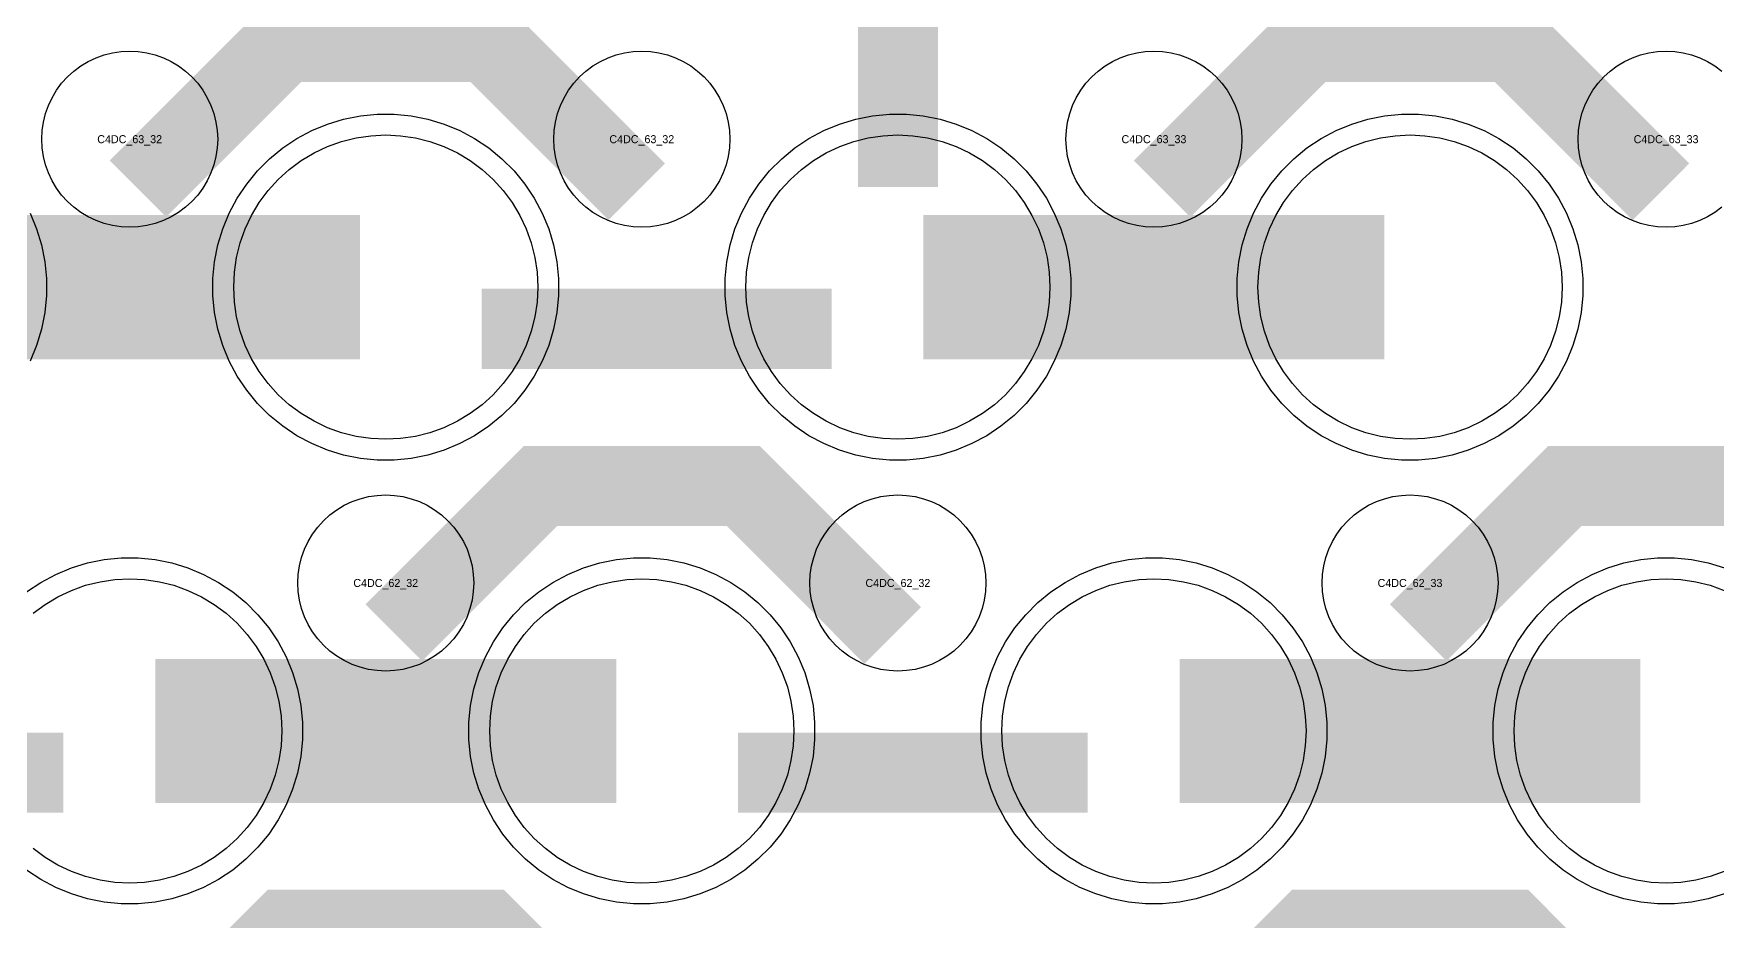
# Model space of a CAD drawing. Extents: x -11880 to 11880, y -14992 to 14992.
# Drawn here: x -1790 to -1264, y -6308 to -6031 of the extents above; entities that cross this region are included whole.
import ezdxf
from ezdxf.enums import TextEntityAlignment as Align

# ---------------------------------------------------------------- set-up
doc = ezdxf.new("R2010")
doc.units = 0
doc.header["$MEASUREMENT"] = 0
for name, color, linetype in [('GDS_775_DT_237', 138, 'CONTINUOUS'), ('RDL1_FS', 34, 'CONTINUOUS'), ('RDL_BS', 160, 'CONTINUOUS')]:
    doc.layers.add(name, color=color, linetype=linetype)

msp = doc.modelspace()

# ---------------------------------------------------------------- linework, layer by layer
at = {"layer": 'RDL1_FS', "color": 240, "true_color": 0xed1f24}
for points in [[(-1680, -6157.539), (-1684.657, -6157.31), (-1689.268, -6156.626), (-1693.791, -6155.494), (-1698.181, -6153.922), (-1702.395, -6151.93), (-1706.395, -6149.532), (-1710.14, -6146.754), (-1713.594, -6143.624), (-1716.724, -6140.17), (-1719.502, -6136.425), (-1721.9, -6132.425), (-1723.892, -6128.211), (-1725.464, -6123.821), (-1726.596, -6119.298), (-1727.28, -6114.687), (-1727.509, -6110.03), (-1727.28, -6105.373), (-1726.596, -6100.762), (-1725.464, -6096.239), (-1723.892, -6091.849), (-1721.9, -6087.635), (-1719.502, -6083.635), (-1716.724, -6079.89), (-1713.594, -6076.436), (-1710.14, -6073.306), (-1706.395, -6070.528), (-1702.395, -6068.13), (-1698.181, -6066.138), (-1693.791, -6064.566), (-1689.268, -6063.434), (-1684.657, -6062.75), (-1680, -6062.521), (-1675.343, -6062.75), (-1670.732, -6063.434), (-1666.209, -6064.566), (-1661.819, -6066.138), (-1657.605, -6068.13), (-1653.605, -6070.528), (-1649.86, -6073.306), (-1646.406, -6076.436), (-1643.276, -6079.89), (-1640.498, -6083.635), (-1638.1, -6087.635), (-1636.108, -6091.849), (-1634.536, -6096.239), (-1633.404, -6100.762), (-1632.72, -6105.373), (-1632.491, -6110.03), (-1632.72, -6114.687), (-1633.404, -6119.298), (-1634.536, -6123.821), (-1636.108, -6128.211), (-1638.1, -6132.425), (-1640.498, -6136.425), (-1643.276, -6140.17), (-1646.406, -6143.624), (-1649.86, -6146.754), (-1653.605, -6149.532), (-1657.605, -6151.93), (-1661.819, -6153.922), (-1666.209, -6155.494), (-1670.732, -6156.626), (-1675.343, -6157.31)], [(-1520, -6157.539), (-1524.657, -6157.31), (-1529.268, -6156.626), (-1533.791, -6155.494), (-1538.181, -6153.922), (-1542.395, -6151.93), (-1546.395, -6149.532), (-1550.14, -6146.754), (-1553.594, -6143.624), (-1556.724, -6140.17), (-1559.502, -6136.425), (-1561.9, -6132.425), (-1563.892, -6128.211), (-1565.464, -6123.821), (-1566.596, -6119.298), (-1567.28, -6114.687), (-1567.509, -6110.03), (-1567.28, -6105.373), (-1566.596, -6100.762), (-1565.464, -6096.239), (-1563.892, -6091.849), (-1561.9, -6087.635), (-1559.502, -6083.635), (-1556.724, -6079.89), (-1553.594, -6076.436), (-1550.14, -6073.306), (-1546.395, -6070.528), (-1542.395, -6068.13), (-1538.181, -6066.138), (-1533.791, -6064.566), (-1529.268, -6063.434), (-1524.657, -6062.75), (-1520, -6062.521), (-1515.343, -6062.75), (-1510.732, -6063.434), (-1506.209, -6064.566), (-1501.819, -6066.138), (-1497.605, -6068.13), (-1493.605, -6070.528), (-1489.86, -6073.306), (-1486.406, -6076.436), (-1483.276, -6079.89), (-1480.498, -6083.635), (-1478.1, -6087.635), (-1476.108, -6091.849), (-1474.536, -6096.239), (-1473.404, -6100.762), (-1472.72, -6105.373), (-1472.491, -6110.03), (-1472.72, -6114.687), (-1473.404, -6119.298), (-1474.536, -6123.821), (-1476.108, -6128.211), (-1478.1, -6132.425), (-1480.498, -6136.425), (-1483.276, -6140.17), (-1486.406, -6143.624), (-1489.86, -6146.754), (-1493.605, -6149.532), (-1497.605, -6151.93), (-1501.819, -6153.922), (-1506.209, -6155.494), (-1510.732, -6156.626), (-1515.343, -6157.31)], [(-1360, -6157.539), (-1364.657, -6157.31), (-1369.268, -6156.626), (-1373.791, -6155.494), (-1378.181, -6153.922), (-1382.395, -6151.93), (-1386.395, -6149.532), (-1390.14, -6146.754), (-1393.594, -6143.624), (-1396.724, -6140.17), (-1399.502, -6136.425), (-1401.9, -6132.425), (-1403.892, -6128.211), (-1405.464, -6123.821), (-1406.596, -6119.298), (-1407.28, -6114.687), (-1407.509, -6110.03), (-1407.28, -6105.373), (-1406.596, -6100.762), (-1405.464, -6096.239), (-1403.892, -6091.849), (-1401.9, -6087.635), (-1399.502, -6083.635), (-1396.724, -6079.89), (-1393.594, -6076.436), (-1390.14, -6073.306), (-1386.395, -6070.528), (-1382.395, -6068.13), (-1378.181, -6066.138), (-1373.791, -6064.566), (-1369.268, -6063.434), (-1364.657, -6062.75), (-1360, -6062.521), (-1355.343, -6062.75), (-1350.732, -6063.434), (-1346.209, -6064.566), (-1341.819, -6066.138), (-1337.605, -6068.13), (-1333.605, -6070.528), (-1329.86, -6073.306), (-1326.406, -6076.436), (-1323.276, -6079.89), (-1320.498, -6083.635), (-1318.1, -6087.635), (-1316.108, -6091.849), (-1314.536, -6096.239), (-1313.404, -6100.762), (-1312.72, -6105.373), (-1312.491, -6110.03), (-1312.72, -6114.687), (-1313.404, -6119.298), (-1314.536, -6123.821), (-1316.108, -6128.211), (-1318.1, -6132.425), (-1320.498, -6136.425), (-1323.276, -6140.17), (-1326.406, -6143.624), (-1329.86, -6146.754), (-1333.605, -6149.532), (-1337.605, -6151.93), (-1341.819, -6153.922), (-1346.209, -6155.494), (-1350.732, -6156.626), (-1355.343, -6157.31)]]:
    msp.add_lwpolyline(points, close=True, dxfattribs=at)
for points in [[(-1831.998, -6110.03, 45, 45, 0), (-1759.998, -6110.03, 45, 45, 0)], [(-1759.998, -6110.03, 45, 45, 0), (-1687.998, -6110.03, 45, 45, 0)], [(-1511.998, -6110.03, 45, 45, 0), (-1439.998, -6110.03, 45, 45, 0)], [(-1439.998, -6110.03, 45, 45, 0), (-1367.998, -6110.03, 45, 45, 0)]]:
    msp.add_lwpolyline(points, format="xyseb", dxfattribs=at)
at = {"layer": 'RDL1_FS'}
for points in [[(-1790.14, -6211.866), (-1786.395, -6209.088), (-1782.395, -6206.69), (-1778.181, -6204.698), (-1773.791, -6203.126), (-1769.268, -6201.994), (-1764.657, -6201.31), (-1760, -6201.081), (-1755.343, -6201.31), (-1750.732, -6201.994), (-1746.209, -6203.126), (-1741.819, -6204.698), (-1737.605, -6206.69), (-1733.605, -6209.088), (-1729.86, -6211.866), (-1726.406, -6214.996), (-1723.276, -6218.45), (-1720.498, -6222.195), (-1718.1, -6226.195), (-1716.108, -6230.409), (-1714.536, -6234.799), (-1713.404, -6239.322), (-1712.72, -6243.933), (-1712.491, -6248.59), (-1712.72, -6253.247), (-1713.404, -6257.858), (-1714.536, -6262.381), (-1716.108, -6266.771), (-1718.1, -6270.985), (-1720.498, -6274.985), (-1723.276, -6278.73), (-1726.406, -6282.184), (-1729.86, -6285.314), (-1733.605, -6288.092), (-1737.605, -6290.49), (-1741.819, -6292.482), (-1746.209, -6294.054), (-1750.732, -6295.186), (-1755.343, -6295.87), (-1760, -6296.099), (-1764.657, -6295.87), (-1769.268, -6295.186), (-1773.791, -6294.054), (-1778.181, -6292.482), (-1782.395, -6290.49), (-1786.395, -6288.092), (-1790.14, -6285.314)], [(-1261.819, -6292.482), (-1266.209, -6294.054), (-1270.732, -6295.186), (-1275.343, -6295.87), (-1280, -6296.099), (-1284.657, -6295.87), (-1289.268, -6295.186), (-1293.791, -6294.054), (-1298.181, -6292.482), (-1302.395, -6290.49), (-1306.395, -6288.092), (-1310.14, -6285.314), (-1313.594, -6282.184), (-1316.724, -6278.73), (-1319.502, -6274.985), (-1321.9, -6270.985), (-1323.892, -6266.771), (-1325.464, -6262.381), (-1326.596, -6257.858), (-1327.28, -6253.247), (-1327.509, -6248.59), (-1327.28, -6243.933), (-1326.596, -6239.322), (-1325.464, -6234.799), (-1323.892, -6230.409), (-1321.9, -6226.195), (-1319.502, -6222.195), (-1316.724, -6218.45), (-1313.594, -6214.996), (-1310.14, -6211.866), (-1306.395, -6209.088), (-1302.395, -6206.69), (-1298.181, -6204.698), (-1293.791, -6203.126), (-1289.268, -6201.994), (-1284.657, -6201.31), (-1280, -6201.081), (-1275.343, -6201.31), (-1270.732, -6201.994), (-1266.209, -6203.126), (-1261.819, -6204.698)]]:
    msp.add_lwpolyline(points, dxfattribs=at)
for points in [[(-1600, -6296.099), (-1604.657, -6295.87), (-1609.268, -6295.186), (-1613.791, -6294.054), (-1618.181, -6292.482), (-1622.395, -6290.49), (-1626.395, -6288.092), (-1630.14, -6285.314), (-1633.594, -6282.184), (-1636.724, -6278.73), (-1639.502, -6274.985), (-1641.9, -6270.985), (-1643.892, -6266.771), (-1645.464, -6262.381), (-1646.596, -6257.858), (-1647.28, -6253.247), (-1647.509, -6248.59), (-1647.28, -6243.933), (-1646.596, -6239.322), (-1645.464, -6234.799), (-1643.892, -6230.409), (-1641.9, -6226.195), (-1639.502, -6222.195), (-1636.724, -6218.45), (-1633.594, -6214.996), (-1630.14, -6211.866), (-1626.395, -6209.088), (-1622.395, -6206.69), (-1618.181, -6204.698), (-1613.791, -6203.126), (-1609.268, -6201.994), (-1604.657, -6201.31), (-1600, -6201.081), (-1595.343, -6201.31), (-1590.732, -6201.994), (-1586.209, -6203.126), (-1581.819, -6204.698), (-1577.605, -6206.69), (-1573.605, -6209.088), (-1569.86, -6211.866), (-1566.406, -6214.996), (-1563.276, -6218.45), (-1560.498, -6222.195), (-1558.1, -6226.195), (-1556.108, -6230.409), (-1554.536, -6234.799), (-1553.404, -6239.322), (-1552.72, -6243.933), (-1552.491, -6248.59), (-1552.72, -6253.247), (-1553.404, -6257.858), (-1554.536, -6262.381), (-1556.108, -6266.771), (-1558.1, -6270.985), (-1560.498, -6274.985), (-1563.276, -6278.73), (-1566.406, -6282.184), (-1569.86, -6285.314), (-1573.605, -6288.092), (-1577.605, -6290.49), (-1581.819, -6292.482), (-1586.209, -6294.054), (-1590.732, -6295.186), (-1595.343, -6295.87)], [(-1440, -6296.099), (-1444.657, -6295.87), (-1449.268, -6295.186), (-1453.791, -6294.054), (-1458.181, -6292.482), (-1462.395, -6290.49), (-1466.395, -6288.092), (-1470.14, -6285.314), (-1473.594, -6282.184), (-1476.724, -6278.73), (-1479.502, -6274.985), (-1481.9, -6270.985), (-1483.892, -6266.771), (-1485.464, -6262.381), (-1486.596, -6257.858), (-1487.28, -6253.247), (-1487.509, -6248.59), (-1487.28, -6243.933), (-1486.596, -6239.322), (-1485.464, -6234.799), (-1483.892, -6230.409), (-1481.9, -6226.195), (-1479.502, -6222.195), (-1476.724, -6218.45), (-1473.594, -6214.996), (-1470.14, -6211.866), (-1466.395, -6209.088), (-1462.395, -6206.69), (-1458.181, -6204.698), (-1453.791, -6203.126), (-1449.268, -6201.994), (-1444.657, -6201.31), (-1440, -6201.081), (-1435.343, -6201.31), (-1430.732, -6201.994), (-1426.209, -6203.126), (-1421.819, -6204.698), (-1417.605, -6206.69), (-1413.605, -6209.088), (-1409.86, -6211.866), (-1406.406, -6214.996), (-1403.276, -6218.45), (-1400.498, -6222.195), (-1398.1, -6226.195), (-1396.108, -6230.409), (-1394.536, -6234.799), (-1393.404, -6239.322), (-1392.72, -6243.933), (-1392.491, -6248.59), (-1392.72, -6253.247), (-1393.404, -6257.858), (-1394.536, -6262.381), (-1396.108, -6266.771), (-1398.1, -6270.985), (-1400.498, -6274.985), (-1403.276, -6278.73), (-1406.406, -6282.184), (-1409.86, -6285.314), (-1413.605, -6288.092), (-1417.605, -6290.49), (-1421.819, -6292.482), (-1426.209, -6294.054), (-1430.732, -6295.186), (-1435.343, -6295.87)]]:
    msp.add_lwpolyline(points, close=True, dxfattribs=at)
for points in [[(-1751.998, -6248.59, 45, 45, 0), (-1679.998, -6248.59, 45, 45, 0)], [(-1679.998, -6248.59, 45, 45, 0), (-1607.998, -6248.59, 45, 45, 0)], [(-1431.998, -6248.59, 45, 45, 0), (-1359.998, -6248.59, 45, 45, 0)], [(-1359.998, -6248.59, 45, 45, 0), (-1287.998, -6248.59, 45, 45, 0)]]:
    msp.add_lwpolyline(points, format="xyseb", dxfattribs=at)
at = {"layer": 'RDL_BS', "color": 240, "true_color": 0xed1f24}
for points in [[(-1520, -6078.75, 25, 25, 0), (-1520, -5971.973, 25, 25, 0)], [(-1649.984, -6123.043, 25, 25, 0), (-1540.719, -6123.043, 25, 25, 0)]]:
    msp.add_lwpolyline(points, format="xyseb", dxfattribs=at)
at = {"layer": 'RDL_BS'}
for points in [[(-1520, -6002.442, 25, 25, 0), (-1520, -6048.062, 25, 25, 0)], [(-1757.438, -6079.344, 25, 25, 0), (-1711.623, -6033.529, 25, 25, 0), (-1678.07, -6033.529, 25, 25, 0)], [(-1601.599, -6080.243, 25, 25, 0), (-1648.313, -6033.529, 25, 25, 0), (-1678.071, -6033.529, 25, 25, 0)], [(-1437.438, -6079.344, 25, 25, 0), (-1391.623, -6033.529, 25, 25, 0), (-1358.07, -6033.529, 25, 25, 0)], [(-1281.599, -6080.243, 25, 25, 0), (-1328.313, -6033.529, 25, 25, 0), (-1358.071, -6033.529, 25, 25, 0)], [(-1677.438, -6217.904, 25, 25, 0), (-1631.623, -6172.089, 25, 25, 0), (-1598.07, -6172.089, 25, 25, 0)], [(-1521.599, -6218.803, 25, 25, 0), (-1568.313, -6172.089, 25, 25, 0), (-1598.071, -6172.089, 25, 25, 0)], [(-1357.438, -6217.904, 25, 25, 0), (-1311.623, -6172.089, 25, 25, 0), (-1278.07, -6172.089, 25, 25, 0)], [(-1201.599, -6218.803, 25, 25, 0), (-1248.313, -6172.089, 25, 25, 0), (-1278.071, -6172.089, 25, 25, 0)], [(-1889.984, -6261.603, 25, 25, 0), (-1780.719, -6261.603, 25, 25, 0)], [(-1569.984, -6261.603, 25, 25, 0), (-1460.719, -6261.603, 25, 25, 0)], [(-1757.438, -6356.469, 25, 25, 0), (-1711.623, -6310.654, 25, 25, 0), (-1678.07, -6310.654, 25, 25, 0)], [(-1601.599, -6357.368, 25, 25, 0), (-1648.313, -6310.654, 25, 25, 0), (-1678.071, -6310.654, 25, 25, 0)], [(-1437.438, -6356.469, 25, 25, 0), (-1391.623, -6310.654, 25, 25, 0), (-1358.07, -6310.654, 25, 25, 0)], [(-1281.599, -6357.368, 25, 25, 0), (-1328.313, -6310.654, 25, 25, 0), (-1358.071, -6310.654, 25, 25, 0)]]:
    msp.add_lwpolyline(points, format="xyseb", dxfattribs=at)
for points in [[(-1760, -6091.336), (-1762.693, -6091.204), (-1765.365, -6090.808), (-1767.984, -6090.151), (-1770.519, -6089.244), (-1772.956, -6088.092), (-1775.28, -6086.699), (-1777.443, -6085.096), (-1779.442, -6083.284), (-1781.254, -6081.285), (-1782.857, -6079.122), (-1784.25, -6076.798), (-1785.402, -6074.361), (-1786.309, -6071.826), (-1786.966, -6069.207), (-1787.362, -6066.535), (-1787.494, -6063.842), (-1787.362, -6061.149), (-1786.966, -6058.477), (-1786.309, -6055.858), (-1785.402, -6053.323), (-1784.25, -6050.886), (-1782.857, -6048.562), (-1781.254, -6046.399), (-1779.442, -6044.4), (-1777.443, -6042.588), (-1775.28, -6040.985), (-1772.956, -6039.592), (-1770.519, -6038.44), (-1767.984, -6037.533), (-1765.365, -6036.876), (-1762.693, -6036.48), (-1760, -6036.348), (-1757.307, -6036.48), (-1754.635, -6036.876), (-1752.016, -6037.533), (-1749.481, -6038.44), (-1747.044, -6039.592), (-1744.72, -6040.985), (-1742.557, -6042.588), (-1740.558, -6044.4), (-1738.746, -6046.399), (-1737.143, -6048.562), (-1735.75, -6050.886), (-1734.598, -6053.323), (-1733.691, -6055.858), (-1733.034, -6058.477), (-1732.638, -6061.149), (-1732.506, -6063.842), (-1732.638, -6066.535), (-1733.034, -6069.207), (-1733.691, -6071.826), (-1734.598, -6074.361), (-1735.75, -6076.798), (-1737.143, -6079.122), (-1738.746, -6081.285), (-1740.558, -6083.284), (-1742.557, -6085.096), (-1744.72, -6086.699), (-1747.044, -6088.092), (-1749.481, -6089.244), (-1752.016, -6090.151), (-1754.635, -6090.808), (-1757.307, -6091.204)], [(-1600, -6091.336), (-1602.693, -6091.204), (-1605.365, -6090.808), (-1607.984, -6090.151), (-1610.519, -6089.244), (-1612.956, -6088.092), (-1615.28, -6086.699), (-1617.443, -6085.096), (-1619.442, -6083.284), (-1621.254, -6081.285), (-1622.857, -6079.122), (-1624.25, -6076.798), (-1625.402, -6074.361), (-1626.309, -6071.826), (-1626.966, -6069.207), (-1627.362, -6066.535), (-1627.494, -6063.842), (-1627.362, -6061.149), (-1626.966, -6058.477), (-1626.309, -6055.858), (-1625.402, -6053.323), (-1624.25, -6050.886), (-1622.857, -6048.562), (-1621.254, -6046.399), (-1619.442, -6044.4), (-1617.443, -6042.588), (-1615.28, -6040.985), (-1612.956, -6039.592), (-1610.519, -6038.44), (-1607.984, -6037.533), (-1605.365, -6036.876), (-1602.693, -6036.48), (-1600, -6036.348), (-1597.307, -6036.48), (-1594.635, -6036.876), (-1592.016, -6037.533), (-1589.481, -6038.44), (-1587.044, -6039.592), (-1584.72, -6040.985), (-1582.557, -6042.588), (-1580.558, -6044.4), (-1578.746, -6046.399), (-1577.143, -6048.562), (-1575.75, -6050.886), (-1574.598, -6053.323), (-1573.691, -6055.858), (-1573.034, -6058.477), (-1572.638, -6061.149), (-1572.506, -6063.842), (-1572.638, -6066.535), (-1573.034, -6069.207), (-1573.691, -6071.826), (-1574.598, -6074.361), (-1575.75, -6076.798), (-1577.143, -6079.122), (-1578.746, -6081.285), (-1580.558, -6083.284), (-1582.557, -6085.096), (-1584.72, -6086.699), (-1587.044, -6088.092), (-1589.481, -6089.244), (-1592.016, -6090.151), (-1594.635, -6090.808), (-1597.307, -6091.204)], [(-1440, -6091.336), (-1442.693, -6091.204), (-1445.365, -6090.808), (-1447.984, -6090.151), (-1450.519, -6089.244), (-1452.956, -6088.092), (-1455.28, -6086.699), (-1457.443, -6085.096), (-1459.442, -6083.284), (-1461.254, -6081.285), (-1462.857, -6079.122), (-1464.25, -6076.798), (-1465.402, -6074.361), (-1466.309, -6071.826), (-1466.966, -6069.207), (-1467.362, -6066.535), (-1467.494, -6063.842), (-1467.362, -6061.149), (-1466.966, -6058.477), (-1466.309, -6055.858), (-1465.402, -6053.323), (-1464.25, -6050.886), (-1462.857, -6048.562), (-1461.254, -6046.399), (-1459.442, -6044.4), (-1457.443, -6042.588), (-1455.28, -6040.985), (-1452.956, -6039.592), (-1450.519, -6038.44), (-1447.984, -6037.533), (-1445.365, -6036.876), (-1442.693, -6036.48), (-1440, -6036.348), (-1437.307, -6036.48), (-1434.635, -6036.876), (-1432.016, -6037.533), (-1429.481, -6038.44), (-1427.044, -6039.592), (-1424.72, -6040.985), (-1422.557, -6042.588), (-1420.558, -6044.4), (-1418.746, -6046.399), (-1417.143, -6048.562), (-1415.75, -6050.886), (-1414.598, -6053.323), (-1413.691, -6055.858), (-1413.034, -6058.477), (-1412.638, -6061.149), (-1412.506, -6063.842), (-1412.638, -6066.535), (-1413.034, -6069.207), (-1413.691, -6071.826), (-1414.598, -6074.361), (-1415.75, -6076.798), (-1417.143, -6079.122), (-1418.746, -6081.285), (-1420.558, -6083.284), (-1422.557, -6085.096), (-1424.72, -6086.699), (-1427.044, -6088.092), (-1429.481, -6089.244), (-1432.016, -6090.151), (-1434.635, -6090.808), (-1437.307, -6091.204)], [(-1680, -6229.896), (-1682.693, -6229.764), (-1685.365, -6229.368), (-1687.984, -6228.711), (-1690.519, -6227.804), (-1692.956, -6226.652), (-1695.28, -6225.259), (-1697.443, -6223.656), (-1699.442, -6221.844), (-1701.254, -6219.845), (-1702.857, -6217.682), (-1704.25, -6215.358), (-1705.402, -6212.921), (-1706.309, -6210.386), (-1706.966, -6207.767), (-1707.362, -6205.095), (-1707.494, -6202.402), (-1707.362, -6199.709), (-1706.966, -6197.037), (-1706.309, -6194.418), (-1705.402, -6191.883), (-1704.25, -6189.446), (-1702.857, -6187.122), (-1701.254, -6184.959), (-1699.442, -6182.96), (-1697.443, -6181.148), (-1695.28, -6179.545), (-1692.956, -6178.152), (-1690.519, -6177), (-1687.984, -6176.093), (-1685.365, -6175.436), (-1682.693, -6175.04), (-1680, -6174.908), (-1677.307, -6175.04), (-1674.635, -6175.436), (-1672.016, -6176.093), (-1669.481, -6177), (-1667.044, -6178.152), (-1664.72, -6179.545), (-1662.557, -6181.148), (-1660.558, -6182.96), (-1658.746, -6184.959), (-1657.143, -6187.122), (-1655.75, -6189.446), (-1654.598, -6191.883), (-1653.691, -6194.418), (-1653.034, -6197.037), (-1652.638, -6199.709), (-1652.506, -6202.402), (-1652.638, -6205.095), (-1653.034, -6207.767), (-1653.691, -6210.386), (-1654.598, -6212.921), (-1655.75, -6215.358), (-1657.143, -6217.682), (-1658.746, -6219.845), (-1660.558, -6221.844), (-1662.557, -6223.656), (-1664.72, -6225.259), (-1667.044, -6226.652), (-1669.481, -6227.804), (-1672.016, -6228.711), (-1674.635, -6229.368), (-1677.307, -6229.764)], [(-1520, -6229.896), (-1522.693, -6229.764), (-1525.365, -6229.368), (-1527.984, -6228.711), (-1530.519, -6227.804), (-1532.956, -6226.652), (-1535.28, -6225.259), (-1537.443, -6223.656), (-1539.442, -6221.844), (-1541.254, -6219.845), (-1542.857, -6217.682), (-1544.25, -6215.358), (-1545.402, -6212.921), (-1546.309, -6210.386), (-1546.966, -6207.767), (-1547.362, -6205.095), (-1547.494, -6202.402), (-1547.362, -6199.709), (-1546.966, -6197.037), (-1546.309, -6194.418), (-1545.402, -6191.883), (-1544.25, -6189.446), (-1542.857, -6187.122), (-1541.254, -6184.959), (-1539.442, -6182.96), (-1537.443, -6181.148), (-1535.28, -6179.545), (-1532.956, -6178.152), (-1530.519, -6177), (-1527.984, -6176.093), (-1525.365, -6175.436), (-1522.693, -6175.04), (-1520, -6174.908), (-1517.307, -6175.04), (-1514.635, -6175.436), (-1512.016, -6176.093), (-1509.481, -6177), (-1507.044, -6178.152), (-1504.72, -6179.545), (-1502.557, -6181.148), (-1500.558, -6182.96), (-1498.746, -6184.959), (-1497.143, -6187.122), (-1495.75, -6189.446), (-1494.598, -6191.883), (-1493.691, -6194.418), (-1493.034, -6197.037), (-1492.638, -6199.709), (-1492.506, -6202.402), (-1492.638, -6205.095), (-1493.034, -6207.767), (-1493.691, -6210.386), (-1494.598, -6212.921), (-1495.75, -6215.358), (-1497.143, -6217.682), (-1498.746, -6219.845), (-1500.558, -6221.844), (-1502.557, -6223.656), (-1504.72, -6225.259), (-1507.044, -6226.652), (-1509.481, -6227.804), (-1512.016, -6228.711), (-1514.635, -6229.368), (-1517.307, -6229.764)], [(-1360, -6229.896), (-1362.693, -6229.764), (-1365.365, -6229.368), (-1367.984, -6228.711), (-1370.519, -6227.804), (-1372.956, -6226.652), (-1375.28, -6225.259), (-1377.443, -6223.656), (-1379.442, -6221.844), (-1381.254, -6219.845), (-1382.857, -6217.682), (-1384.25, -6215.358), (-1385.402, -6212.921), (-1386.309, -6210.386), (-1386.966, -6207.767), (-1387.362, -6205.095), (-1387.494, -6202.402), (-1387.362, -6199.709), (-1386.966, -6197.037), (-1386.309, -6194.418), (-1385.402, -6191.883), (-1384.25, -6189.446), (-1382.857, -6187.122), (-1381.254, -6184.959), (-1379.442, -6182.96), (-1377.443, -6181.148), (-1375.28, -6179.545), (-1372.956, -6178.152), (-1370.519, -6177), (-1367.984, -6176.093), (-1365.365, -6175.436), (-1362.693, -6175.04), (-1360, -6174.908), (-1357.307, -6175.04), (-1354.635, -6175.436), (-1352.016, -6176.093), (-1349.481, -6177), (-1347.044, -6178.152), (-1344.72, -6179.545), (-1342.557, -6181.148), (-1340.558, -6182.96), (-1338.746, -6184.959), (-1337.143, -6187.122), (-1335.75, -6189.446), (-1334.598, -6191.883), (-1333.691, -6194.418), (-1333.034, -6197.037), (-1332.638, -6199.709), (-1332.506, -6202.402), (-1332.638, -6205.095), (-1333.034, -6207.767), (-1333.691, -6210.386), (-1334.598, -6212.921), (-1335.75, -6215.358), (-1337.143, -6217.682), (-1338.746, -6219.845), (-1340.558, -6221.844), (-1342.557, -6223.656), (-1344.72, -6225.259), (-1347.044, -6226.652), (-1349.481, -6227.804), (-1352.016, -6228.711), (-1354.635, -6229.368), (-1357.307, -6229.764)], [(-1602.644, -6302.59), (-1607.938, -6302.073), (-1613.165, -6301.027), (-1618.205, -6299.496), (-1623.115, -6297.465), (-1627.777, -6294.973), (-1632.191, -6292.026), (-1636.292, -6288.664), (-1640.074, -6284.882), (-1643.436, -6280.781), (-1646.383, -6276.367), (-1648.875, -6271.705), (-1650.906, -6266.795), (-1652.437, -6261.755), (-1653.483, -6256.528), (-1654, -6251.234), (-1654, -6245.946), (-1653.483, -6240.652), (-1652.437, -6235.425), (-1650.906, -6230.385), (-1648.875, -6225.475), (-1646.383, -6220.813), (-1643.436, -6216.399), (-1640.074, -6212.298), (-1636.292, -6208.516), (-1632.191, -6205.154), (-1627.777, -6202.207), (-1623.115, -6199.715), (-1618.205, -6197.684), (-1613.165, -6196.153), (-1607.938, -6195.107), (-1602.644, -6194.59), (-1597.356, -6194.59), (-1592.062, -6195.107), (-1586.835, -6196.153), (-1581.795, -6197.684), (-1576.885, -6199.715), (-1572.223, -6202.207), (-1567.809, -6205.154), (-1563.708, -6208.516), (-1559.926, -6212.298), (-1556.564, -6216.399), (-1553.617, -6220.813), (-1551.125, -6225.475), (-1549.094, -6230.385), (-1547.563, -6235.425), (-1546.517, -6240.652), (-1546, -6245.946), (-1546, -6251.234), (-1546.517, -6256.528), (-1547.563, -6261.755), (-1549.094, -6266.795), (-1551.125, -6271.705), (-1553.617, -6276.367), (-1556.564, -6280.781), (-1559.926, -6284.882), (-1563.708, -6288.664), (-1567.809, -6292.026), (-1572.223, -6294.973), (-1576.885, -6297.465), (-1581.795, -6299.496), (-1586.835, -6301.027), (-1592.062, -6302.073), (-1597.356, -6302.59)], [(-1442.644, -6302.59), (-1447.938, -6302.073), (-1453.165, -6301.027), (-1458.205, -6299.496), (-1463.115, -6297.465), (-1467.777, -6294.973), (-1472.191, -6292.026), (-1476.292, -6288.664), (-1480.074, -6284.882), (-1483.436, -6280.781), (-1486.383, -6276.367), (-1488.875, -6271.705), (-1490.906, -6266.795), (-1492.437, -6261.755), (-1493.483, -6256.528), (-1494, -6251.234), (-1494, -6245.946), (-1493.483, -6240.652), (-1492.437, -6235.425), (-1490.906, -6230.385), (-1488.875, -6225.475), (-1486.383, -6220.813), (-1483.436, -6216.399), (-1480.074, -6212.298), (-1476.292, -6208.516), (-1472.191, -6205.154), (-1467.777, -6202.207), (-1463.115, -6199.715), (-1458.205, -6197.684), (-1453.165, -6196.153), (-1447.938, -6195.107), (-1442.644, -6194.59), (-1437.356, -6194.59), (-1432.062, -6195.107), (-1426.835, -6196.153), (-1421.795, -6197.684), (-1416.885, -6199.715), (-1412.223, -6202.207), (-1407.809, -6205.154), (-1403.708, -6208.516), (-1399.926, -6212.298), (-1396.564, -6216.399), (-1393.617, -6220.813), (-1391.125, -6225.475), (-1389.094, -6230.385), (-1387.563, -6235.425), (-1386.517, -6240.652), (-1386, -6245.946), (-1386, -6251.234), (-1386.517, -6256.528), (-1387.563, -6261.755), (-1389.094, -6266.795), (-1391.125, -6271.705), (-1393.617, -6276.367), (-1396.564, -6280.781), (-1399.926, -6284.882), (-1403.708, -6288.664), (-1407.809, -6292.026), (-1412.223, -6294.973), (-1416.885, -6297.465), (-1421.795, -6299.496), (-1426.835, -6301.027), (-1432.062, -6302.073), (-1437.356, -6302.59)]]:
    msp.add_lwpolyline(points, close=True, dxfattribs=at)
for points in [[(-1262.557, -6085.096), (-1264.72, -6086.699), (-1267.044, -6088.092), (-1269.481, -6089.244), (-1272.016, -6090.151), (-1274.635, -6090.808), (-1277.307, -6091.204), (-1280, -6091.336), (-1282.693, -6091.204), (-1285.365, -6090.808), (-1287.984, -6090.151), (-1290.519, -6089.244), (-1292.956, -6088.092), (-1295.28, -6086.699), (-1297.443, -6085.096), (-1299.442, -6083.284), (-1301.254, -6081.285), (-1302.857, -6079.122), (-1304.25, -6076.798), (-1305.402, -6074.361), (-1306.309, -6071.826), (-1306.966, -6069.207), (-1307.362, -6066.535), (-1307.494, -6063.842), (-1307.362, -6061.149), (-1306.966, -6058.477), (-1306.309, -6055.858), (-1305.402, -6053.323), (-1304.25, -6050.886), (-1302.857, -6048.562), (-1301.254, -6046.399), (-1299.442, -6044.4), (-1297.443, -6042.588), (-1295.28, -6040.985), (-1292.956, -6039.592), (-1290.519, -6038.44), (-1287.984, -6037.533), (-1285.365, -6036.876), (-1282.693, -6036.48), (-1280, -6036.348), (-1277.307, -6036.48), (-1274.635, -6036.876), (-1272.016, -6037.533), (-1269.481, -6038.44), (-1267.044, -6039.592), (-1264.72, -6040.985), (-1262.557, -6042.588)], [(-1792.191, -6205.154), (-1787.777, -6202.207), (-1783.115, -6199.715), (-1778.205, -6197.684), (-1773.165, -6196.153), (-1767.938, -6195.107), (-1762.644, -6194.59), (-1757.356, -6194.59), (-1752.062, -6195.107), (-1746.835, -6196.153), (-1741.795, -6197.684), (-1736.885, -6199.715), (-1732.223, -6202.207), (-1727.809, -6205.154), (-1723.708, -6208.516), (-1719.926, -6212.298), (-1716.564, -6216.399), (-1713.617, -6220.813), (-1711.125, -6225.475), (-1709.094, -6230.385), (-1707.563, -6235.425), (-1706.517, -6240.652), (-1706, -6245.946), (-1706, -6251.234), (-1706.517, -6256.528), (-1707.563, -6261.755), (-1709.094, -6266.795), (-1711.125, -6271.705), (-1713.617, -6276.367), (-1716.564, -6280.781), (-1719.926, -6284.882), (-1723.708, -6288.664), (-1727.809, -6292.026), (-1732.223, -6294.973), (-1736.885, -6297.465), (-1741.795, -6299.496), (-1746.835, -6301.027), (-1752.062, -6302.073), (-1757.356, -6302.59), (-1762.644, -6302.59), (-1767.938, -6302.073), (-1773.165, -6301.027), (-1778.205, -6299.496), (-1783.115, -6297.465), (-1787.777, -6294.973), (-1792.191, -6292.026)], [(-1261.795, -6299.496), (-1266.835, -6301.027), (-1272.062, -6302.073), (-1277.356, -6302.59), (-1282.644, -6302.59), (-1287.938, -6302.073), (-1293.165, -6301.027), (-1298.205, -6299.496), (-1303.115, -6297.465), (-1307.777, -6294.973), (-1312.191, -6292.026), (-1316.292, -6288.664), (-1320.074, -6284.882), (-1323.436, -6280.781), (-1326.383, -6276.367), (-1328.875, -6271.705), (-1330.906, -6266.795), (-1332.437, -6261.755), (-1333.483, -6256.528), (-1334, -6251.234), (-1334, -6245.946), (-1333.483, -6240.652), (-1332.437, -6235.425), (-1330.906, -6230.385), (-1328.875, -6225.475), (-1326.383, -6220.813), (-1323.436, -6216.399), (-1320.074, -6212.298), (-1316.292, -6208.516), (-1312.191, -6205.154), (-1307.777, -6202.207), (-1303.115, -6199.715), (-1298.205, -6197.684), (-1293.165, -6196.153), (-1287.938, -6195.107), (-1282.644, -6194.59), (-1277.356, -6194.59), (-1272.062, -6195.107), (-1266.835, -6196.153), (-1261.795, -6197.684)]]:
    msp.add_lwpolyline(points, dxfattribs=at)
at = {"layer": 'RDL_BS', "color": 240, "true_color": 0xed1f24}
for points in [[(-1682.644, -6164.03), (-1687.938, -6163.513), (-1693.165, -6162.467), (-1698.205, -6160.936), (-1703.115, -6158.905), (-1707.777, -6156.413), (-1712.191, -6153.466), (-1716.292, -6150.104), (-1720.074, -6146.322), (-1723.436, -6142.221), (-1726.383, -6137.807), (-1728.875, -6133.145), (-1730.906, -6128.235), (-1732.437, -6123.195), (-1733.483, -6117.968), (-1734, -6112.674), (-1734, -6107.386), (-1733.483, -6102.092), (-1732.437, -6096.865), (-1730.906, -6091.825), (-1728.875, -6086.915), (-1726.383, -6082.253), (-1723.436, -6077.839), (-1720.074, -6073.738), (-1716.292, -6069.956), (-1712.191, -6066.594), (-1707.777, -6063.647), (-1703.115, -6061.155), (-1698.205, -6059.124), (-1693.165, -6057.593), (-1687.938, -6056.547), (-1682.644, -6056.03), (-1677.356, -6056.03), (-1672.062, -6056.547), (-1666.835, -6057.593), (-1661.795, -6059.124), (-1656.885, -6061.155), (-1652.223, -6063.647), (-1647.809, -6066.594), (-1643.708, -6069.956), (-1639.926, -6073.738), (-1636.564, -6077.839), (-1633.617, -6082.253), (-1631.125, -6086.915), (-1629.094, -6091.825), (-1627.563, -6096.865), (-1626.517, -6102.092), (-1626, -6107.386), (-1626, -6112.674), (-1626.517, -6117.968), (-1627.563, -6123.195), (-1629.094, -6128.235), (-1631.125, -6133.145), (-1633.617, -6137.807), (-1636.564, -6142.221), (-1639.926, -6146.322), (-1643.708, -6150.104), (-1647.809, -6153.466), (-1652.223, -6156.413), (-1656.885, -6158.905), (-1661.795, -6160.936), (-1666.835, -6162.467), (-1672.062, -6163.513), (-1677.356, -6164.03)], [(-1522.644, -6164.03), (-1527.938, -6163.513), (-1533.165, -6162.467), (-1538.205, -6160.936), (-1543.115, -6158.905), (-1547.777, -6156.413), (-1552.191, -6153.466), (-1556.292, -6150.104), (-1560.074, -6146.322), (-1563.436, -6142.221), (-1566.383, -6137.807), (-1568.875, -6133.145), (-1570.906, -6128.235), (-1572.437, -6123.195), (-1573.483, -6117.968), (-1574, -6112.674), (-1574, -6107.386), (-1573.483, -6102.092), (-1572.437, -6096.865), (-1570.906, -6091.825), (-1568.875, -6086.915), (-1566.383, -6082.253), (-1563.436, -6077.839), (-1560.074, -6073.738), (-1556.292, -6069.956), (-1552.191, -6066.594), (-1547.777, -6063.647), (-1543.115, -6061.155), (-1538.205, -6059.124), (-1533.165, -6057.593), (-1527.938, -6056.547), (-1522.644, -6056.03), (-1517.356, -6056.03), (-1512.062, -6056.547), (-1506.835, -6057.593), (-1501.795, -6059.124), (-1496.885, -6061.155), (-1492.223, -6063.647), (-1487.809, -6066.594), (-1483.708, -6069.956), (-1479.926, -6073.738), (-1476.564, -6077.839), (-1473.617, -6082.253), (-1471.125, -6086.915), (-1469.094, -6091.825), (-1467.563, -6096.865), (-1466.517, -6102.092), (-1466, -6107.386), (-1466, -6112.674), (-1466.517, -6117.968), (-1467.563, -6123.195), (-1469.094, -6128.235), (-1471.125, -6133.145), (-1473.617, -6137.807), (-1476.564, -6142.221), (-1479.926, -6146.322), (-1483.708, -6150.104), (-1487.809, -6153.466), (-1492.223, -6156.413), (-1496.885, -6158.905), (-1501.795, -6160.936), (-1506.835, -6162.467), (-1512.062, -6163.513), (-1517.356, -6164.03)], [(-1362.644, -6164.03), (-1367.938, -6163.513), (-1373.165, -6162.467), (-1378.205, -6160.936), (-1383.115, -6158.905), (-1387.777, -6156.413), (-1392.191, -6153.466), (-1396.292, -6150.104), (-1400.074, -6146.322), (-1403.436, -6142.221), (-1406.383, -6137.807), (-1408.875, -6133.145), (-1410.906, -6128.235), (-1412.437, -6123.195), (-1413.483, -6117.968), (-1414, -6112.674), (-1414, -6107.386), (-1413.483, -6102.092), (-1412.437, -6096.865), (-1410.906, -6091.825), (-1408.875, -6086.915), (-1406.383, -6082.253), (-1403.436, -6077.839), (-1400.074, -6073.738), (-1396.292, -6069.956), (-1392.191, -6066.594), (-1387.777, -6063.647), (-1383.115, -6061.155), (-1378.205, -6059.124), (-1373.165, -6057.593), (-1367.938, -6056.547), (-1362.644, -6056.03), (-1357.356, -6056.03), (-1352.062, -6056.547), (-1346.835, -6057.593), (-1341.795, -6059.124), (-1336.885, -6061.155), (-1332.223, -6063.647), (-1327.809, -6066.594), (-1323.708, -6069.956), (-1319.926, -6073.738), (-1316.564, -6077.839), (-1313.617, -6082.253), (-1311.125, -6086.915), (-1309.094, -6091.825), (-1307.563, -6096.865), (-1306.517, -6102.092), (-1306, -6107.386), (-1306, -6112.674), (-1306.517, -6117.968), (-1307.563, -6123.195), (-1309.094, -6128.235), (-1311.125, -6133.145), (-1313.617, -6137.807), (-1316.564, -6142.221), (-1319.926, -6146.322), (-1323.708, -6150.104), (-1327.809, -6153.466), (-1332.223, -6156.413), (-1336.885, -6158.905), (-1341.795, -6160.936), (-1346.835, -6162.467), (-1352.062, -6163.513), (-1357.356, -6164.03)]]:
    msp.add_lwpolyline(points, close=True, dxfattribs=at)
msp.add_lwpolyline([(-1791.125, -6086.915), (-1789.094, -6091.825), (-1787.563, -6096.865), (-1786.517, -6102.092), (-1786, -6107.386), (-1786, -6112.674), (-1786.517, -6117.968), (-1787.563, -6123.195), (-1789.094, -6128.235), (-1791.125, -6133.145)], dxfattribs=at)

# ---------------------------------------------------------------- texts
at = {"layer": 'GDS_775_DT_237'}
for s, p in [('C4DC_63_32', (-1760, -6063.842)), ('C4DC_63_32', (-1760, -6063.842)), ('C4DC_63_32', (-1600, -6063.842)), ('C4DC_63_32', (-1600, -6063.842)), ('C4DC_63_33', (-1440, -6063.842)), ('C4DC_63_33', (-1440, -6063.842)), ('C4DC_63_33', (-1280, -6063.842)), ('C4DC_63_33', (-1280, -6063.842)), ('C4DC_62_32', (-1680, -6202.402)), ('C4DC_62_32', (-1680, -6202.402)), ('C4DC_62_32', (-1520, -6202.402)), ('C4DC_62_32', (-1520, -6202.402)), ('C4DC_62_33', (-1360, -6202.402)), ('C4DC_62_33', (-1360, -6202.402))]:
    msp.add_text(s, height=2.5, dxfattribs=at).set_placement(p, align=Align.MIDDLE_CENTER)

doc.saveas('drawing.dxf')
